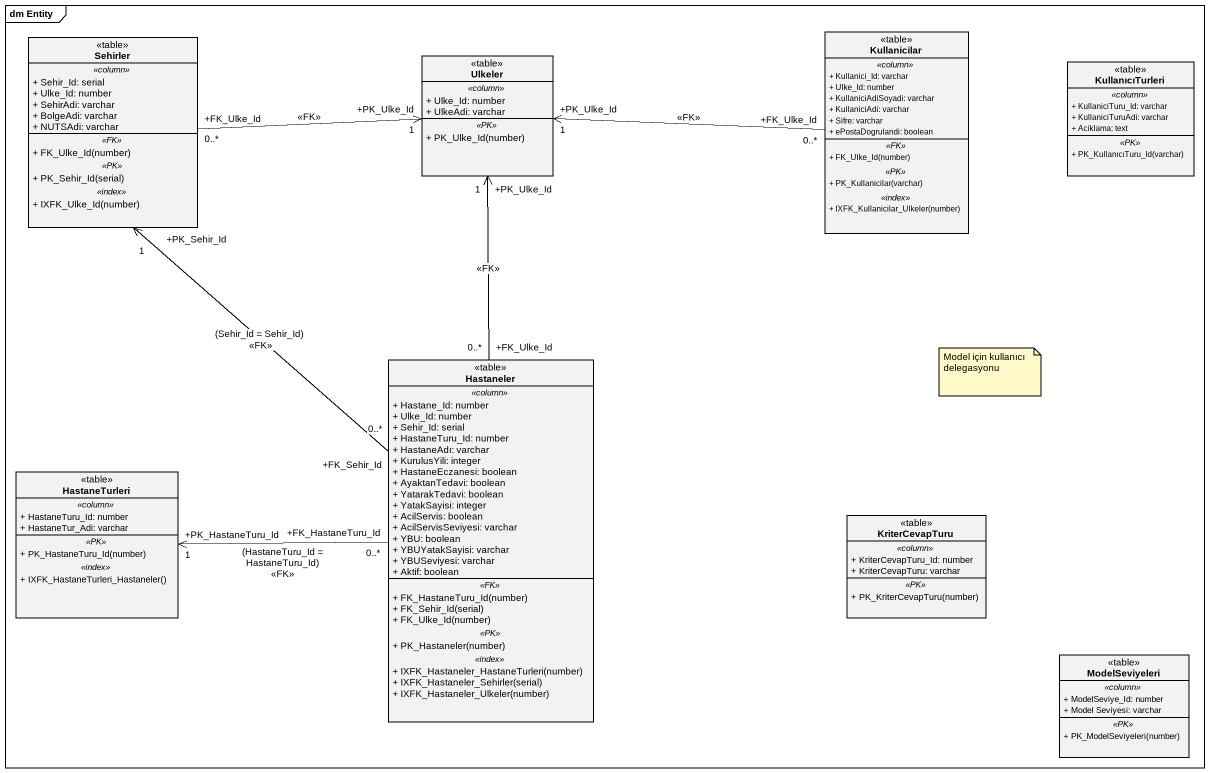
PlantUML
@startuml
mainframe dm Entity
hide circle
hide empty members
skinparam classAttributeIconSize 0
class Kullanicilar <<table>> {
  .. <<column>> ..
  + Kullanici_Id: varchar
  + Ulke_Id: number
  + KullaniciAdiSoyadi: varchar
  + KullaniciAdi: varchar
  + Sifre: varchar
  + ePostaDogrulandi: boolean
  .. <<FK>> ..
  + FK_Ulke_Id(number)
  .. <<PK>> ..
  + PK_Kullanicilar(varchar)
  .. <<index>> ..
  + IXFK_Kullanicilar_Ulkeler(number)
}
class Sehirler <<table>> {
  .. <<column>> ..
  + Sehir_Id: serial
  + Ulke_Id: number
  + SehirAdi: varchar
  + BolgeAdi: varchar
  + NUTSAdi: varchar
  .. <<FK>> ..
  + FK_Ulke_Id(number)
  .. <<PK>> ..
  + PK_Sehir_Id(serial)
  .. <<index>> ..
  + IXFK_Ulke_Id(number)
}
class Ulkeler <<table>> {
  .. <<column>> ..
  + Ulke_Id: number
  + UlkeAdi: varchar
  .. <<PK>> ..
  + PK_Ulke_Id(number)
}
class KullanıcıTurleri <<table>> {
  .. <<column>> ..
  + KullaniciTuru_Id: varchar
  + KullaniciTuruAdi: varchar
  + Aciklama: text
  .. <<PK>> ..
  + PK_KullanıcıTuru_Id(varchar)
}
class Hastaneler <<table>> {
  .. <<column>> ..
  + Hastane_Id: number
  + Ulke_Id: number
  + Sehir_Id: serial
  + HastaneTuru_Id: number
  + HastaneAdı: varchar
  + KurulusYili: integer
  + HastaneEczanesi: boolean
  + AyaktanTedavi: boolean
  + YatarakTedavi: boolean
  + YatakSayisi: integer
  + AcilServis: boolean
  + AcilServisSeviyesi: varchar
  + YBU: boolean
  + YBUYatakSayisi: varchar
  + YBUSeviyesi: varchar
  + Aktif: boolean
  .. <<FK>> ..
  + FK_HastaneTuru_Id(number)
  + FK_Sehir_Id(serial)
  + FK_Ulke_Id(number)
  .. <<PK>> ..
  + PK_Hastaneler(number)
  .. <<index>> ..
  + IXFK_Hastaneler_HastaneTurleri(number)
  + IXFK_Hastaneler_Sehirler(serial)
  + IXFK_Hastaneler_Ulkeler(number)
}
class HastaneTurleri <<table>> {
  .. <<column>> ..
  + HastaneTuru_Id: number
  + HastaneTur_Adi: varchar
  .. <<PK>> ..
  + PK_HastaneTuru_Id(number)
  .. <<index>> ..
  + IXFK_HastaneTurleri_Hastaneler()
}
class KriterCevapTuru <<table>> {
  .. <<column>> ..
  + KriterCevapTuru_Id: number
  + KriterCevapTuru: varchar
  .. <<PK>> ..
  + PK_KriterCevapTuru(number)
}
class ModelSeviyeleri <<table>> {
  .. <<column>> ..
  + ModelSeviye_Id: number
  + Model Seviyesi: varchar
  .. <<PK>> ..
  + PK_ModelSeviyeleri(number)
}
Kullanicilar "+FK_Ulke_Id\n0..*" -left-> "+PK_Ulke_Id\n1" Ulkeler : <<FK>>
Sehirler "+FK_Ulke_Id\n0..*" -right-> "+PK_Ulke_Id\n1" Ulkeler : <<FK>>
Hastaneler "+FK_Sehir_Id\n0..*" -up-> "+PK_Sehir_Id\n1" Sehirler : (Sehir_Id = Sehir_Id)\n<<FK>>
Hastaneler "+FK_Ulke_Id\n0..*" -up-> "+PK_Ulke_Id\n1" Ulkeler : <<FK>>
Hastaneler "+FK_HastaneTuru_Id\n0..*" -left-> "+PK_HastaneTuru_Id\n1" HastaneTurleri : (HastaneTuru_Id = HastaneTuru_Id)\n<<FK>>
note as N1
  Model için kullanıcı delegasyonu
end note
@enduml
